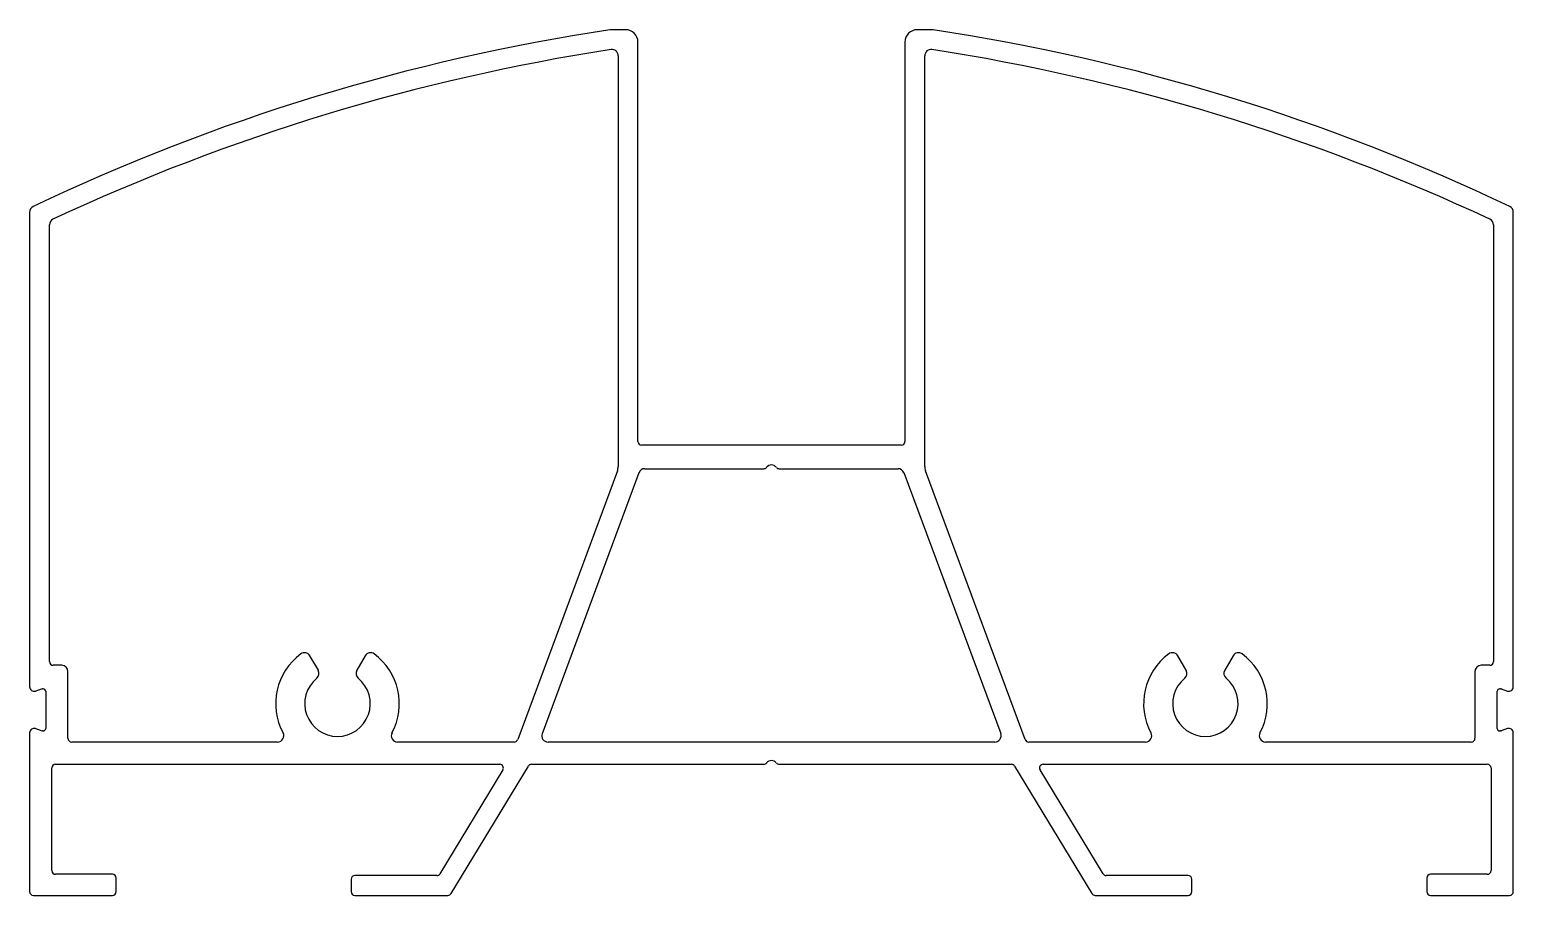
# Model space of a CAD drawing. Extents: x 2876 to 2996, y 1242 to 1312.
import ezdxf

# ---------------------------------------------------------------- set-up
doc = ezdxf.new("R2010")
doc.units = 0
doc.layers.add('WYMIARY', color=1, linetype='CONTINUOUS')

msp = doc.modelspace()

# ---------------------------------------------------------------- linework, layer by layer
at = {"layer": 'WYMIARY', "color": 0}
for p, q in [((2924.53, 1311.64), (2923.41, 1311.64)), ((2949.26, 1311.64), (2948.13, 1311.64)), ((2925.53, 1278.34), (2925.53, 1310.64)), ((2947.13, 1310.64), (2947.13, 1278.34)), ((2923.93, 1309.54), (2923.93, 1276.32)), ((2948.73, 1276.32), (2948.73, 1309.54)), ((2876.33, 1296.89), (2876.33, 1258.49)), ((2996.33, 1258.49), (2996.33, 1296.89)), ((2877.93, 1260.54), (2877.93, 1295.86)), ((2994.73, 1295.86), (2994.73, 1260.54)), ((2946.83, 1278.04), (2925.83, 1278.04)), ((2923.87, 1275.97), (2915.81, 1254.24)), ((2917.8, 1254.72), (2925.62, 1275.82)), ((2926.09, 1276.14), (2935.71, 1276.14)), ((2936.96, 1276.14), (2946.57, 1276.14)), ((2947.04, 1275.82), (2954.87, 1254.72)), ((2956.86, 1254.24), (2948.8, 1275.97)), ((2878.93, 1260.24), (2878.23, 1260.24)), ((2899.68, 1259.84), (2899, 1261.01)), ((2903.47, 1261.01), (2902.79, 1259.84)), ((2969.88, 1259.84), (2969.2, 1261.01)), ((2973.67, 1261.01), (2972.99, 1259.84)), ((2994.43, 1260.24), (2993.73, 1260.24)), ((2879.43, 1254.34), (2879.43, 1259.74)), ((2993.23, 1259.74), (2993.23, 1254.34)), ((2876.79, 1258.16), (2877.3, 1258.33)), ((2877.37, 1258.34), (2877.43, 1258.34)), ((2877.63, 1258.14), (2877.63, 1255.14)), ((2995.03, 1255.14), (2995.03, 1258.14)), ((2995.23, 1258.34), (2995.3, 1258.34)), ((2995.36, 1258.33), (2995.87, 1258.16)), ((2876.33, 1254.79), (2876.33, 1241.94)), ((2877.3, 1254.95), (2876.79, 1255.12)), ((2877.43, 1254.94), (2877.37, 1254.94)), ((2896.39, 1254.04), (2879.73, 1254.04)), ((2915.52, 1254.04), (2906.08, 1254.04)), ((2954.4, 1254.04), (2918.26, 1254.04)), ((2966.59, 1254.04), (2957.14, 1254.04)), ((2992.93, 1254.04), (2976.28, 1254.04)), ((2995.3, 1254.94), (2995.23, 1254.94)), ((2995.87, 1255.12), (2995.36, 1254.95)), ((2996.33, 1241.94), (2996.33, 1254.79)), ((2878.13, 1243.64), (2878.13, 1251.94)), ((2878.43, 1252.24), (2914.35, 1252.24)), ((2914.61, 1251.79), (2909.51, 1243.39)), ((2910.42, 1241.79), (2916.67, 1252.09)), ((2916.93, 1252.24), (2935.71, 1252.24)), ((2936.96, 1252.24), (2955.74, 1252.24)), ((2956, 1252.09), (2962.25, 1241.79)), ((2963.15, 1243.39), (2958.06, 1251.79)), ((2958.31, 1252.24), (2994.23, 1252.24)), ((2994.53, 1251.94), (2994.53, 1243.64)), ((2883.03, 1243.34), (2878.43, 1243.34)), ((2909.26, 1243.24), (2902.63, 1243.24)), ((2970.03, 1243.24), (2963.41, 1243.24)), ((2994.23, 1243.34), (2989.63, 1243.34)), ((2883.33, 1241.94), (2883.33, 1243.04)), ((2902.33, 1242.94), (2902.33, 1241.94)), ((2970.33, 1241.94), (2970.33, 1242.94)), ((2989.33, 1243.04), (2989.33, 1241.94)), ((2876.63, 1241.64), (2883.03, 1241.64)), ((2902.63, 1241.64), (2910.16, 1241.64)), ((2962.51, 1241.64), (2970.03, 1241.64)), ((2989.63, 1241.64), (2996.03, 1241.64))]:
    msp.add_line(p, q, dxfattribs=at)
for centre, radius, start, end in [((2948.04, 1147.49), 166, 98.5863, 115.4848), ((2923.41, 1310.64), 1, 90, 98.5863), ((2924.53, 1310.64), 1, 0, 90), ((2948.13, 1310.64), 1, 90, 180), ((2949.26, 1310.64), 1, 81.4137, 90), ((2924.62, 1147.49), 166, 64.5152, 81.4137), ((2948.73, 1145.48), 166.5, 98.7673, 115.0561), ((2923.43, 1309.54), 0.5, 0, 98.7673), ((2949.23, 1309.54), 0.5, 81.2327, 180), ((2923.93, 1145.48), 166.5, 64.9439, 81.2327), ((2876.83, 1296.89), 0.5, 115.4848, 180), ((2995.83, 1296.89), 0.5, 0, 64.5152), ((2878.43, 1295.86), 0.5, 115.0561, 180), ((2994.23, 1295.86), 0.5, 0, 64.9439), ((2925.83, 1278.34), 0.3, 180, 270), ((2946.83, 1278.34), 0.3, 270, 360), ((2922.93, 1276.32), 1, 339.6431, 360), ((2926.09, 1275.64), 0.5, 90, 159.6431), ((2935.71, 1276.44), 0.3, 270, 321.3178), ((2936.33, 1275.94), 0.5, 38.6822, 141.3178), ((2936.96, 1276.44), 0.3, 218.6822, 270), ((2946.57, 1275.64), 0.5, 20.3569, 90), ((2949.73, 1276.32), 1, 180, 200.3569), ((2898.56, 1260.76), 0.5, 30, 126.3794), ((2903.9, 1260.76), 0.5, 53.6206, 150), ((2968.76, 1260.76), 0.5, 30, 126.3794), ((2974.1, 1260.76), 0.5, 53.6206, 150), ((2878.23, 1260.54), 0.3, 180, 270), ((2878.93, 1259.74), 0.5, 0, 90), ((2901.23, 1257.14), 5, 126.3794, 208.2115), ((2901.23, 1257.14), 5, 331.7885, 53.6206), ((2971.43, 1257.14), 5, 126.3794, 208.2115), ((2971.43, 1257.14), 5, 331.7885, 53.6206), ((2993.73, 1259.74), 0.5, 90, 180), ((2994.43, 1260.54), 0.3, 270, 0), ((2901.23, 1257.14), 2.65, 129.1332, 50.8668), ((2899.24, 1259.59), 0.5, 309.1332, 30), ((2903.22, 1259.59), 0.5, 150, 230.8668), ((2971.43, 1257.14), 2.65, 129.1332, 50.8668), ((2969.44, 1259.59), 0.5, 309.1332, 30), ((2973.42, 1259.59), 0.5, 150, 230.8668), ((2876.68, 1258.49), 0.35, 180, 288.6516), ((2877.37, 1258.14), 0.2, 90, 108.6516), ((2877.43, 1258.14), 0.2, 0, 90), ((2995.23, 1258.14), 0.2, 90, 180), ((2995.3, 1258.14), 0.2, 71.3484, 90), ((2995.98, 1258.49), 0.35, 251.3484, 0), ((2876.68, 1254.79), 0.35, 71.3484, 180), ((2877.37, 1255.14), 0.2, 251.3484, 270), ((2877.43, 1255.14), 0.2, 270, 360), ((2879.73, 1254.34), 0.3, 180, 270), ((2896.39, 1254.54), 0.5, 270, 28.2115), ((2906.08, 1254.54), 0.5, 151.7885, 270), ((2915.52, 1254.34), 0.3, 270, 339.6431), ((2918.26, 1254.54), 0.5, 159.6431, 270), ((2954.4, 1254.54), 0.5, 270, 20.3569), ((2957.14, 1254.34), 0.3, 200.3569, 270), ((2966.59, 1254.54), 0.5, 270, 28.2115), ((2976.28, 1254.54), 0.5, 151.7885, 270), ((2992.93, 1254.34), 0.3, 270, 360), ((2995.23, 1255.14), 0.2, 180, 270), ((2995.3, 1255.14), 0.2, 270, 288.6516), ((2995.98, 1254.79), 0.35, 0, 108.6516), ((2878.43, 1251.94), 0.3, 90, 180), ((2914.35, 1251.94), 0.3, 328.7642, 90), ((2916.93, 1251.94), 0.3, 90, 150), ((2935.71, 1252.54), 0.3, 270, 321.3178), ((2936.33, 1252.04), 0.5, 38.6822, 141.3178), ((2936.96, 1252.54), 0.3, 218.6822, 270), ((2955.74, 1251.94), 0.3, 30, 90), ((2958.31, 1251.94), 0.3, 90, 211.2358), ((2994.23, 1251.94), 0.3, 0, 90), ((2878.43, 1243.64), 0.3, 180, 270), ((2883.03, 1243.04), 0.3, 0, 90), ((2902.63, 1242.94), 0.3, 90, 180), ((2909.26, 1243.54), 0.3, 270, 328.7642), ((2963.41, 1243.54), 0.3, 211.2358, 270), ((2970.03, 1242.94), 0.3, 0, 90), ((2989.63, 1243.04), 0.3, 90, 180), ((2994.23, 1243.64), 0.3, 270, 0), ((2876.63, 1241.94), 0.3, 180, 270), ((2883.03, 1241.94), 0.3, 270, 0), ((2902.63, 1241.94), 0.3, 180, 270), ((2910.16, 1241.94), 0.3, 270, 328.7642), ((2962.51, 1241.94), 0.3, 211.2358, 270), ((2970.03, 1241.94), 0.3, 270, 0), ((2989.63, 1241.94), 0.3, 180, 270), ((2996.03, 1241.94), 0.3, 270, 0)]:
    msp.add_arc(centre, radius, start, end, dxfattribs=at)

doc.saveas('drawing.dxf')
